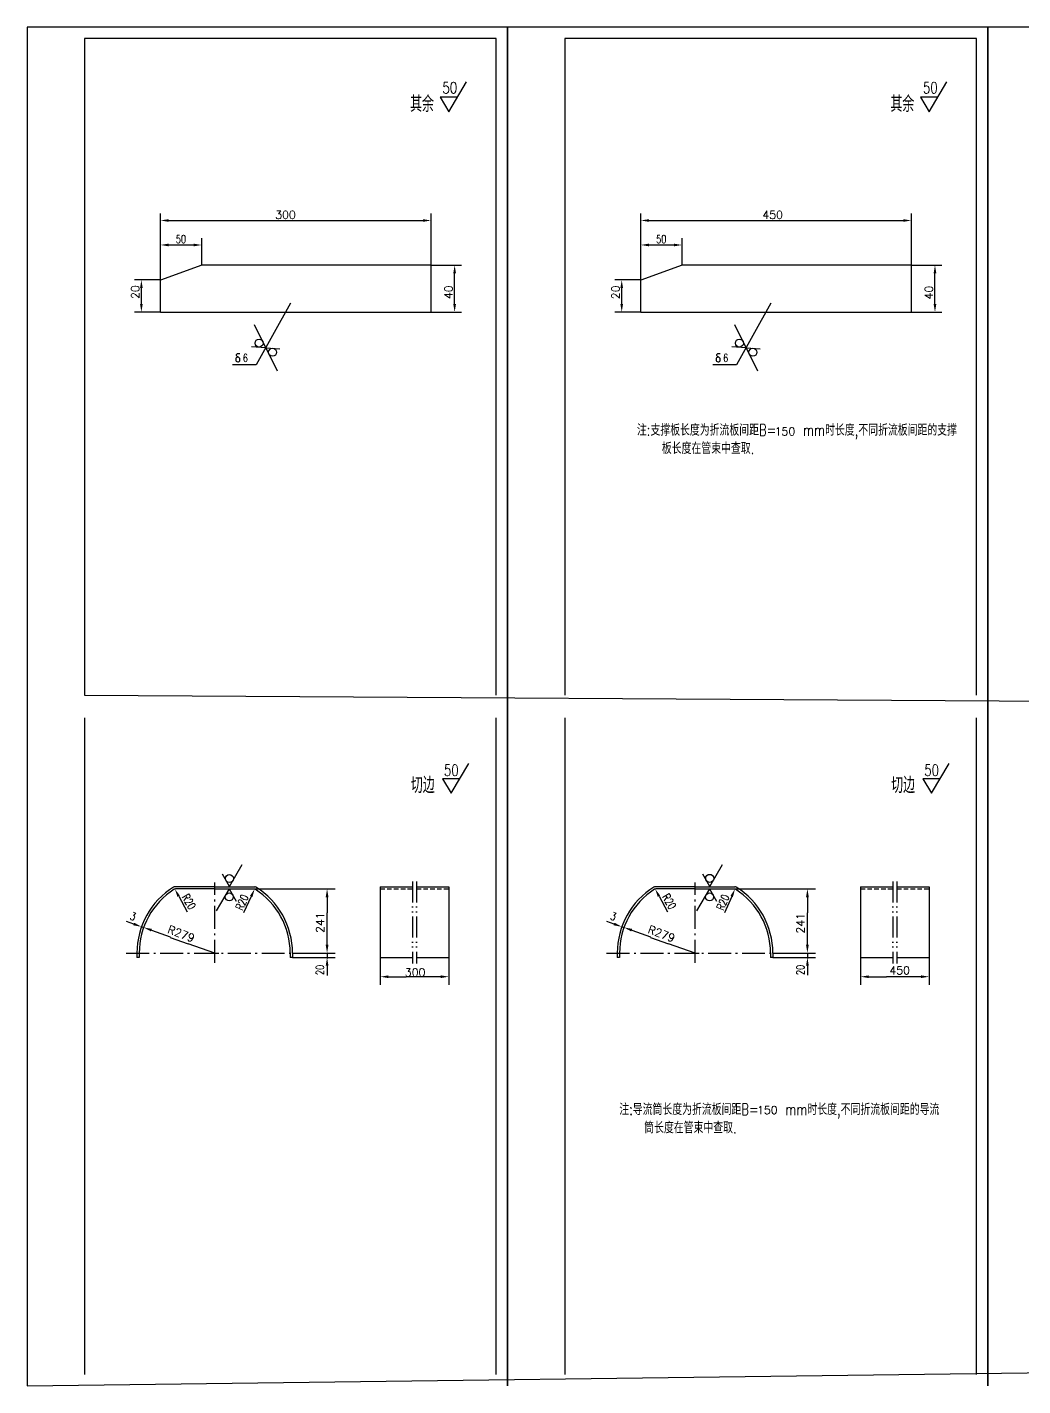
# Model space of a CAD drawing. Extents: x 0 to 2851, y -28 to 1393.
# Drawn here: x 0 to 435, y 0 to 594 of the extents above; entities that cross this region are included whole.
import ezdxf
from ezdxf.enums import TextEntityAlignment as Align

# ---------------------------------------------------------------- set-up
doc = ezdxf.new("R2010")
doc.units = 0
doc.header["$LTSCALE"] = 8
doc.header["$MEASUREMENT"] = 0
for name, pattern in [('CENTER', [1.85, 1.25, -0.25, 0.1, -0.25]), ('HIDDEN', [0.375, 0.25, -0.125]), ('PHANTOM', [1.902, 1.15, -0.25, 0.001, -0.25, 0.001, -0.25])]:
    doc.linetypes.add(name, pattern=pattern)
doc.layers.get('0').update_dxf_attribs({"linetype": 'CONTINUOUS'})
for name, color, linetype in [('CC', 3, 'CONTINUOUS'), ('CW', 1, 'CONTINUOUS'), ('DD', 3, 'PHANTOM'), ('HZ', 1, 'CONTINUOUS'), ('X', 3, 'CONTINUOUS'), ('XX', 2, 'HIDDEN'), ('ZX', 1, 'CENTER')]:
    doc.layers.add(name, color=color, linetype=linetype)
doc.styles.add('HZ', font='txt', dxfattribs={"bigfont": 'hztxt'})

# ---------------------------------------------------------------- blocks, each defined once
blk = doc.blocks.new('DLT1')
for p, q in [((185.32, 259.11), (193.04, 272.15)), ((189.03, 265.44), (181.64, 265.44)), ((181.64, 265.44), (185.32, 259.11)), ((88.4, 218.3), (94.02, 227.94)), ((88.4, 218.3), (85.33, 223.69)), ((82, 218.23), (64.54, 218.23)), ((82, 217.23), (64.82, 217.23)), ((82, 218.23), (99.46, 218.23)), ((82, 217.23), (99.18, 217.23)), ((88.32, 217.27), (82.7, 207.62)), ((88.32, 217.27), (91.39, 211.88)), ((154.35, 218.23), (154.35, 187.23)), ((154.35, 218.23), (168.5, 218.23)), ((170.21, 218.23), (184.35, 218.23)), ((184.35, 218.23), (184.35, 187.23)), ((48, 189.23), (48, 187.23)), ((49, 187.23), (48, 187.23)), ((49, 189.23), (49, 187.23)), ((115, 189.23), (115, 187.23)), ((116, 187.23), (115, 187.23)), ((116, 189.23), (116, 187.23)), ((154.35, 187.23), (168.5, 187.23)), ((170.21, 187.23), (184.35, 187.23))]:
    blk.add_line(p, q)
for centre in [(88.43, 221.78), (88.36, 213.78)]:
    blk.add_circle(centre, 1.75)
for centre, radius, start, end in [((82, 189.23), 34, 121.95275, 180), ((82, 189.23), 33, 122.46174, 180), ((64.54, 217.23), 1, 90, 121.95275), ((64.82, 216.23), 1, 90, 122.46174), ((99.18, 216.23), 1, 57.53826, 90), ((99.46, 217.23), 1, 58.04725, 90), ((82, 189.23), 33, 0, 57.53826), ((82, 189.23), 34, 0, 58.04725)]:
    blk.add_arc(centre, radius, start, end)
at = {"layer": 'CC'}
for p, q in [((66.24, 214.05), (69.92, 207.18)), ((97.95, 213.96), (94.64, 206.86)), ((99.29, 217.23), (134.72, 217.23)), ((131.12, 213.63), (131.12, 206.83)), ((46.6, 201.9), (43.49, 203.01)), ((131.12, 199.63), (131.12, 206.83)), ((49.99, 200.69), (50.94, 200.41)), ((54.34, 199.21), (62.55, 196.34)), ((62.47, 196.06), (70.39, 193.29)), ((131.12, 192.83), (131.12, 199.63)), ((82, 189.23), (70.39, 193.29)), ((82, 187.43), (82, 191.03)), ((82, 187.43), (82, 191.03)), ((82, 187.43), (82, 191.03)), ((82, 187.43), (82, 191.03)), ((82, 187.43), (82, 191.03)), ((82, 187.43), (82, 191.03)), ((82, 187.43), (82, 191.03)), ((80.2, 189.23), (83.8, 189.23)), ((80.2, 189.23), (83.8, 189.23)), ((80.2, 189.23), (83.8, 189.23)), ((80.2, 189.23), (83.8, 189.23)), ((80.2, 189.23), (83.8, 189.23)), ((80.2, 189.23), (83.8, 189.23)), ((80.2, 189.23), (83.8, 189.23)), ((116, 189.23), (134.65, 189.23)), ((116, 187.23), (134.65, 187.23)), ((131.12, 189.23), (131.12, 186.77)), ((154.35, 187.22), (154.35, 175.26)), ((184.35, 187.22), (184.35, 175.26)), ((131.12, 183.63), (131.12, 179.43)), ((157.95, 178.86), (165.75, 178.86)), ((172.95, 178.86), (165.75, 178.86)), ((180.75, 178.86), (172.95, 178.86))]:
    blk.add_line(p, q, dxfattribs=at)
for points in [[(65.71, 213.77), (66.76, 214.34), (64.54, 217.23)], [(98.49, 213.71), (97.4, 214.21), (99.46, 217.23)], [(131.72, 213.63), (130.52, 213.63), (131.12, 217.23)], [(46.8, 202.47), (46.4, 201.34), (49.99, 200.69)], [(54.14, 198.64), (54.54, 199.78), (50.94, 200.4)], [(131.72, 192.83), (130.52, 192.83), (131.12, 189.23)], [(131.72, 183.63), (130.52, 183.63), (131.12, 187.23)], [(157.95, 178.26), (157.95, 179.46), (154.35, 178.86)], [(180.75, 178.26), (180.75, 179.46), (184.35, 178.86)]]:
    blk.add_solid(points, dxfattribs=at)
at = {"layer": 'DD'}
for p, q in [((168.5, 220.56), (168.5, 184.64)), ((170.21, 220.56), (170.21, 184.64))]:
    blk.add_line(p, q, dxfattribs=at)
at = {"layer": 'XX', "linetype": 'HIDDEN'}
for p, q in [((154.35, 217.23), (168.5, 217.23)), ((170.21, 217.23), (184.35, 217.23))]:
    blk.add_line(p, q, dxfattribs=at)
at = {"layer": 'ZX'}
for p, q in [((82, 185), (82, 220)), ((43.34, 189.23), (115.37, 189.23))]:
    blk.add_line(p, q, dxfattribs=at)
at = {"style": 'HZ', "width": 0.75}
blk.add_text('50', height=5, dxfattribs=at).set_placement((185.4, 266.66), align=Align.CENTER)
at = {"layer": 'CW', "style": 'HZ', "width": 0.75}
for s, rotation, p in [('R20', 299.5559, (67.48, 213.81)), ('R20', 66.11938, (94.15, 207.52)), ('3', 340.17779, (44.69, 203.98)), ('20', 90, (129.75, 179.57))]:
    blk.add_text(s, height=3.5, rotation=rotation, dxfattribs=at).set_placement(p)
at = {"layer": 'HZ', "linetype": 'Continuous', "style": 'HZ', "width": 0.75}
blk.add_text('切边', height=7, dxfattribs=at).set_placement((172.96, 259.11), align=Align.CENTER)
blk = doc.blocks.new('ZCB1')
for p, q in [((184.3, 260.02), (192.03, 273.06)), ((188.01, 266.35), (180.62, 266.35)), ((180.62, 266.35), (184.3, 260.02)), ((76.3, 192.89), (58.29, 186.42)), ((176.6, 192.89), (76.3, 192.89)), ((176.6, 172.47), (176.6, 192.89)), ((58.29, 172.47), (58.29, 186.42)), ((58.29, 172.47), (176.6, 172.47)), ((104.31, 156.88), (99.41, 166.91)), ((104.31, 156.88), (98.12, 157.31)), ((104.33, 156.85), (109.23, 146.82)), ((104.33, 156.85), (110.52, 156.41))]:
    blk.add_line(p, q)
for centre in [(101.39, 158.85), (107.27, 154.88)]:
    blk.add_circle(centre, 1.75)
at = {"layer": 'CC'}
for p, q in [((58.29, 204.84), (58.29, 215.48)), ((176.6, 192.96), (176.6, 215.48)), ((61.79, 212.48), (173.94, 212.48)), ((58.29, 186.48), (58.29, 204.77)), ((76.3, 192.96), (76.3, 204.77)), ((61.79, 201.77), (73.65, 201.77)), ((176.66, 192.89), (189.89, 192.89)), ((186.89, 175.97), (186.89, 190.22)), ((58.22, 186.48), (46.94, 186.48)), ((49.94, 175.7), (49.94, 183.46)), ((58.22, 172.47), (46.94, 172.47)), ((176.66, 172.47), (189.89, 172.47))]:
    blk.add_line(p, q, dxfattribs=at)
for points in [[(61.79, 211.9), (61.79, 213.06), (58.29, 212.48)], [(173.1, 211.9), (173.1, 213.06), (176.6, 212.48)], [(61.79, 201.19), (61.79, 202.36), (58.29, 201.77)], [(72.8, 201.19), (72.8, 202.36), (76.3, 201.77)], [(187.47, 189.39), (186.3, 189.39), (186.89, 192.89)], [(50.52, 183.01), (49.35, 183.01), (49.94, 186.51)], [(50.52, 175.95), (49.35, 175.95), (49.94, 172.45)], [(187.47, 175.97), (186.3, 175.97), (186.89, 172.47)]]:
    blk.add_solid(points, dxfattribs=at)
at = {"layer": 'CW'}
for p, q in [((91.25, 152.17), (91.16, 151.93)), ((91.16, 151.93), (91.2, 151.4)), ((91.2, 151.4), (91.23, 151.23)), ((91.23, 151.23), (91.4, 151.01)), ((91.37, 152.39), (91.25, 152.17)), ((91.6, 152.58), (91.37, 152.39)), ((91.4, 151.01), (91.66, 150.84)), ((91.48, 153.52), (91.49, 153.88)), ((91.6, 153.2), (91.48, 153.52)), ((91.49, 153.88), (91.62, 154.07)), ((91.83, 152.97), (91.6, 153.2)), ((91.75, 152.73), (91.6, 152.58)), ((91.62, 154.07), (91.91, 154.26)), ((91.66, 150.84), (92.04, 150.72)), ((92.09, 152.82), (91.75, 152.73)), ((92.15, 152.8), (91.83, 152.97)), ((91.91, 154.26), (92.15, 154.29)), ((92.04, 150.72), (92.41, 150.75)), ((92.15, 154.29), (92.98, 154.29)), ((92.37, 152.7), (92.15, 152.8)), ((92.55, 152.58), (92.37, 152.7)), ((92.41, 150.75), (92.71, 150.87)), ((92.75, 152.41), (92.55, 152.58)), ((92.71, 150.87), (92.93, 151.14)), ((92.93, 152.17), (92.75, 152.41)), ((92.95, 151.84), (92.93, 152.17)), ((92.93, 151.14), (92.95, 151.84))]:
    blk.add_line(p, q, dxfattribs=at)
at = {"layer": 'X'}
for p, q in [((115.19, 176.37), (100.12, 149.33)), ((100.12, 149.33), (89.78, 149.33))]:
    blk.add_line(p, q, dxfattribs=at)
at = {"style": 'HZ', "width": 0.75}
blk.add_text('50', height=5, dxfattribs=at).set_placement((184.78, 268.02), align=Align.CENTER)
at = {"layer": 'CW', "style": 'HZ', "width": 0.75}
for s, height, p in [('其', 7, (170.05, 259.92)), ('余', 7, (175.21, 259.92)), ('50', 3.5, (67.23, 202.61))]:
    blk.add_text(s, height=height, dxfattribs=at).set_placement(p, align=Align.CENTER)
at = {"layer": 'HZ', "style": 'HZ', "width": 0.75}
blk.add_text('6', height=3.5, dxfattribs=at).set_placement((94.27, 150.64))
blk = doc.blocks.new('ZCB2')
for p, q in [((184.3, 260.02), (192.03, 273.06)), ((188.01, 266.35), (180.62, 266.35)), ((180.62, 266.35), (184.3, 260.02)), ((76.3, 192.89), (58.29, 186.42)), ((176.6, 192.89), (76.3, 192.89)), ((176.6, 172.47), (176.6, 192.89)), ((58.29, 172.47), (58.29, 186.42)), ((58.29, 172.47), (176.6, 172.47)), ((104.31, 156.88), (99.41, 166.91)), ((104.31, 156.88), (98.12, 157.31)), ((104.33, 156.85), (109.23, 146.82)), ((104.33, 156.85), (110.52, 156.41))]:
    blk.add_line(p, q)
for centre in [(101.39, 158.85), (107.27, 154.88)]:
    blk.add_circle(centre, 1.75)
at = {"layer": 'CC'}
for p, q in [((58.29, 204.84), (58.29, 215.48)), ((176.6, 192.96), (176.6, 215.48)), ((61.79, 212.48), (173.94, 212.48)), ((58.29, 186.48), (58.29, 204.77)), ((76.3, 192.96), (76.3, 204.77)), ((61.79, 201.77), (73.65, 201.77)), ((176.66, 192.89), (189.89, 192.89)), ((186.89, 175.97), (186.89, 190.22)), ((58.22, 186.48), (46.94, 186.48)), ((49.94, 175.7), (49.94, 183.46)), ((58.22, 172.47), (46.94, 172.47)), ((176.66, 172.47), (189.89, 172.47))]:
    blk.add_line(p, q, dxfattribs=at)
for points in [[(61.79, 211.9), (61.79, 213.06), (58.29, 212.48)], [(173.1, 211.9), (173.1, 213.06), (176.6, 212.48)], [(61.79, 201.19), (61.79, 202.36), (58.29, 201.77)], [(72.8, 201.19), (72.8, 202.36), (76.3, 201.77)], [(187.47, 189.39), (186.3, 189.39), (186.89, 192.89)], [(50.52, 183.01), (49.35, 183.01), (49.94, 186.51)], [(50.52, 175.95), (49.35, 175.95), (49.94, 172.45)], [(187.47, 175.97), (186.3, 175.97), (186.89, 172.47)]]:
    blk.add_solid(points, dxfattribs=at)
at = {"layer": 'CW'}
for p, q in [((91.25, 152.17), (91.16, 151.93)), ((91.16, 151.93), (91.2, 151.4)), ((91.2, 151.4), (91.23, 151.23)), ((91.23, 151.23), (91.4, 151.01)), ((91.37, 152.39), (91.25, 152.17)), ((91.6, 152.58), (91.37, 152.39)), ((91.4, 151.01), (91.66, 150.84)), ((91.48, 153.52), (91.49, 153.88)), ((91.6, 153.2), (91.48, 153.52)), ((91.49, 153.88), (91.62, 154.07)), ((91.83, 152.97), (91.6, 153.2)), ((91.75, 152.73), (91.6, 152.58)), ((91.62, 154.07), (91.91, 154.26)), ((91.66, 150.84), (92.04, 150.72)), ((92.09, 152.82), (91.75, 152.73)), ((92.15, 152.8), (91.83, 152.97)), ((91.91, 154.26), (92.15, 154.29)), ((92.04, 150.72), (92.41, 150.75)), ((92.15, 154.29), (92.98, 154.29)), ((92.37, 152.7), (92.15, 152.8)), ((92.55, 152.58), (92.37, 152.7)), ((92.41, 150.75), (92.71, 150.87)), ((92.75, 152.41), (92.55, 152.58)), ((92.71, 150.87), (92.93, 151.14)), ((92.93, 152.17), (92.75, 152.41)), ((92.95, 151.84), (92.93, 152.17)), ((92.93, 151.14), (92.95, 151.84))]:
    blk.add_line(p, q, dxfattribs=at)
at = {"layer": 'X'}
for p, q in [((115.19, 176.37), (100.12, 149.33)), ((100.12, 149.33), (89.78, 149.33))]:
    blk.add_line(p, q, dxfattribs=at)
at = {"style": 'HZ', "width": 0.75}
blk.add_text('50', height=5, dxfattribs=at).set_placement((184.83, 268.02), align=Align.CENTER)
at = {"layer": 'CW', "style": 'HZ', "width": 0.75}
for s, height, p in [('其', 7, (170.05, 259.92)), ('余', 7, (175.21, 259.92)), ('50', 3.5, (67.23, 202.61))]:
    blk.add_text(s, height=height, dxfattribs=at).set_placement(p, align=Align.CENTER)
at = {"layer": 'HZ', "style": 'HZ', "width": 0.75}
for s, height, p in [('6', 3.5, (94.27, 150.64)), ('注:支撑板长度为折流板间距B=   mm时长度,不同折流板间距的支撑', 5, (56.58, 118.39)), ('   板长度在管束中查取.', 5, (56.58, 110.39))]:
    blk.add_text(s, height=height, dxfattribs=at).set_placement(p)
blk = doc.blocks.new('DLT2')
for p, q in [((185.32, 259.11), (193.04, 272.15)), ((189.03, 265.44), (181.64, 265.44)), ((181.64, 265.44), (185.32, 259.11)), ((88.4, 218.3), (94.02, 227.94)), ((88.4, 218.3), (85.33, 223.69)), ((82, 218.23), (64.54, 218.23)), ((82, 217.23), (64.82, 217.23)), ((82, 218.23), (99.46, 218.23)), ((82, 217.23), (99.18, 217.23)), ((88.32, 217.27), (82.7, 207.62)), ((88.32, 217.27), (91.39, 211.88)), ((154.35, 218.23), (154.35, 187.23)), ((154.35, 218.23), (168.5, 218.23)), ((170.21, 218.23), (184.35, 218.23)), ((184.35, 218.23), (184.35, 187.23)), ((48, 189.23), (48, 187.23)), ((49, 187.23), (48, 187.23)), ((49, 189.23), (49, 187.23)), ((115, 189.23), (115, 187.23)), ((116, 187.23), (115, 187.23)), ((116, 189.23), (116, 187.23)), ((154.35, 187.23), (168.5, 187.23)), ((170.21, 187.23), (184.35, 187.23))]:
    blk.add_line(p, q)
for centre in [(88.39, 221.87), (88.36, 213.78)]:
    blk.add_circle(centre, 1.75)
for centre, radius, start, end in [((82, 189.23), 34, 121.95275, 180), ((82, 189.23), 33, 122.46174, 180), ((64.54, 217.23), 1, 90, 121.95275), ((64.82, 216.23), 1, 90, 122.46174), ((99.18, 216.23), 1, 57.53826, 90), ((99.46, 217.23), 1, 58.04725, 90), ((82, 189.23), 33, 0, 57.53826), ((82, 189.23), 34, 0, 58.04725)]:
    blk.add_arc(centre, radius, start, end)
at = {"layer": 'CC'}
for p, q in [((66.24, 214.05), (69.92, 207.18)), ((98.01, 213.93), (94.85, 206.76)), ((99.29, 217.23), (134.72, 217.23)), ((131.12, 213.63), (131.12, 206.83)), ((46.6, 201.9), (43.49, 203.01)), ((131.12, 199.63), (131.12, 206.83)), ((49.99, 200.69), (50.94, 200.41)), ((54.34, 199.21), (62.55, 196.34)), ((62.47, 196.06), (70.39, 193.29)), ((131.12, 192.83), (131.12, 199.63)), ((82, 189.23), (70.39, 193.29)), ((82, 187.43), (82, 191.03)), ((82, 187.43), (82, 191.03)), ((82, 187.43), (82, 191.03)), ((82, 187.43), (82, 191.03)), ((82, 187.43), (82, 191.03)), ((82, 187.43), (82, 191.03)), ((82, 187.43), (82, 191.03)), ((80.2, 189.23), (83.8, 189.23)), ((80.2, 189.23), (83.8, 189.23)), ((80.2, 189.23), (83.8, 189.23)), ((80.2, 189.23), (83.8, 189.23)), ((80.2, 189.23), (83.8, 189.23)), ((80.2, 189.23), (83.8, 189.23)), ((80.2, 189.23), (83.8, 189.23)), ((116, 189.23), (134.65, 189.23)), ((116, 187.23), (134.65, 187.23)), ((131.12, 189.23), (131.12, 186.77)), ((154.35, 187.22), (154.35, 175.26)), ((184.35, 187.22), (184.35, 175.26)), ((131.12, 183.63), (131.12, 179.55)), ((157.95, 178.86), (165.75, 178.86)), ((172.95, 178.86), (165.75, 178.86)), ((180.75, 178.86), (172.95, 178.86))]:
    blk.add_line(p, q, dxfattribs=at)
for points in [[(65.71, 213.77), (66.76, 214.34), (64.54, 217.23)], [(98.56, 213.69), (97.46, 214.17), (99.46, 217.23)], [(131.72, 213.63), (130.52, 213.63), (131.12, 217.23)], [(46.8, 202.47), (46.4, 201.34), (49.99, 200.69)], [(54.14, 198.64), (54.54, 199.78), (50.94, 200.4)], [(131.72, 192.83), (130.52, 192.83), (131.12, 189.23)], [(131.72, 183.63), (130.52, 183.63), (131.12, 187.23)], [(157.95, 178.26), (157.95, 179.46), (154.35, 178.86)], [(180.75, 178.26), (180.75, 179.46), (184.35, 178.86)]]:
    blk.add_solid(points, dxfattribs=at)
at = {"layer": 'DD'}
for p, q in [((168.5, 220.56), (168.5, 184.64)), ((170.21, 220.56), (170.21, 184.64))]:
    blk.add_line(p, q, dxfattribs=at)
at = {"layer": 'XX', "linetype": 'HIDDEN'}
for p, q in [((154.35, 217.23), (168.5, 217.23)), ((170.21, 217.23), (184.35, 217.23))]:
    blk.add_line(p, q, dxfattribs=at)
at = {"layer": 'ZX'}
for p, q in [((82, 185), (82, 220)), ((43.34, 189.23), (115.37, 189.23))]:
    blk.add_line(p, q, dxfattribs=at)
at = {"style": 'HZ', "width": 0.75}
blk.add_text('50', height=5, dxfattribs=at).set_placement((185.4, 266.66), align=Align.CENTER)
at = {"layer": 'CW', "style": 'HZ', "width": 0.75}
for s, rotation, p in [('R20', 300.11711, (67.48, 213.83)), ('R20', 67.25629, (94.44, 207.57)), ('3', 340.17779, (44.69, 203.98)), ('20', 90, (129.79, 179.57))]:
    blk.add_text(s, height=3.5, rotation=rotation, dxfattribs=at).set_placement(p)
at = {"layer": 'HZ', "linetype": 'Continuous', "style": 'HZ', "width": 0.75}
blk.add_text('切边', height=7, dxfattribs=at).set_placement((172.96, 259.11), align=Align.CENTER)
at = {"layer": 'HZ', "style": 'HZ', "width": 0.75}
for s, p in [('注:导流筒长度为折流板间距B=   mm时长度,不同折流板间距的导流', (48.87, 118.39)), ('   筒长度在管束中查取.', (48.87, 110.39))]:
    blk.add_text(s, height=5, dxfattribs=at).set_placement(p)

msp = doc.modelspace()

# ---------------------------------------------------------------- linework, layer by layer
for p, q in [((205, 589), (25, 589)), ((25, 589), (25, 302)), ((205, 302), (205, 589)), ((415, 589), (235, 589)), ((235, 589), (235, 302)), ((415, 302), (415, 589)), ((25, 292), (25, 5)), ((205, 5), (205, 292)), ((235, 292), (235, 5)), ((415, 5), (415, 292))]:
    msp.add_line(p, q)
at = {"layer": 'X'}
for p, q in [((210, 594), (0, 594)), ((0, 594), (0, 297)), ((420, 594), (210, 594)), ((210, 594), (210, 297)), ((210, 297), (210, 594)), ((630, 594), (420, 594)), ((420, 594), (420, 297)), ((420, 297), (420, 594)), ((0, 297), (0, 0)), ((25, 302), (840, 297)), ((210, 0), (210, 297)), ((210, 297), (210, 0)), ((420, 0), (420, 297)), ((420, 297), (420, 0)), ((0, 0), (1086.13, 14.26))]:
    msp.add_line(p, q, dxfattribs=at)

# ---------------------------------------------------------------- block references
for name, p in [('ZCB1', (0, 297)), ('ZCB2', (210, 297)), ('DLT1', (0, 0)), ('DLT2', (210, 0))]:
    msp.add_blockref(name, p)

# ---------------------------------------------------------------- texts
at = {"layer": 'CC', "style": 'HZ'}
for s, p in [('300 ', (114.5, 510.2)), ('450 ', (327.5, 510.2)), ('150', (331.29, 415.5)), ('300', (169.6, 179)), (' 450', (379.9, 179.9)), ('150', (323.59, 118.83))]:
    msp.add_text(s, height=3.5, dxfattribs=at).set_placement(p, align=Align.CENTER)
for s, rotation, p in [(' 20', 90, (49, 476.6)), ('40 ', 90, (186, 479.7)), (' 20', 90, (259, 476.5)), ('40 ', 90, (396, 479.5)), ('241', 90, (129.8, 202.5)), ('241', 90, (339.8, 202.2)), ('R279', 339, (66.7, 196)), ('R279', 339, (276.7, 196))]:
    msp.add_text(s, height=3.5, rotation=rotation, dxfattribs=at).set_placement(p, align=Align.CENTER)

doc.saveas('drawing.dxf')
